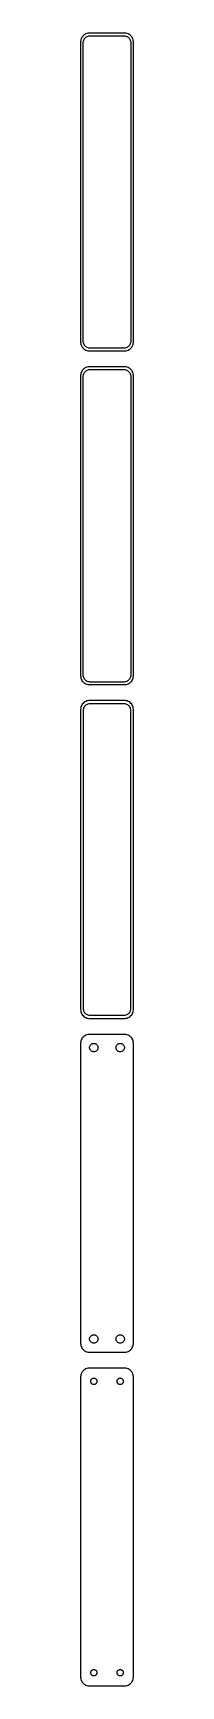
# Model space of a CAD drawing. Header units: metres. Extents: x -15 to 15, y 666 to 1602.
import ezdxf

# ---------------------------------------------------------------- set-up
doc = ezdxf.new("R2010")
doc.units = ezdxf.units.M

msp = doc.modelspace()

# ---------------------------------------------------------------- linework, layer by layer
for p, q in [((-13.1871, 1600.85), (-13.6448, 1600.42)), ((-12.6791, 1601.22), (-13.1871, 1600.85)), ((-12.1289, 1601.52), (-12.6791, 1601.22)), ((-11.5451, 1601.76), (-12.1289, 1601.52)), ((-10.9369, 1601.91), (-11.5451, 1601.76)), ((-10.3139, 1601.99), (-10.9369, 1601.91)), ((10.3139, 1601.99), (-10.3139, 1601.99)), ((10.9369, 1601.91), (10.3139, 1601.99)), ((11.5451, 1601.76), (10.9369, 1601.91)), ((12.1289, 1601.52), (11.5451, 1601.76)), ((12.6791, 1601.22), (12.1289, 1601.52)), ((13.1871, 1600.85), (12.6791, 1601.22)), ((13.6448, 1600.42), (13.1871, 1600.85)), ((-14.9606, 1597.63), (-15, 1597)), ((-15, 1597), (-15, 1427)), ((-14.8429, 1598.24), (-14.9606, 1597.63)), ((-14.6489, 1598.84), (-14.8429, 1598.24)), ((-14.3815, 1599.41), (-14.6489, 1598.84)), ((-14.0451, 1599.94), (-14.3815, 1599.41)), ((-13.6448, 1600.42), (-14.0451, 1599.94)), ((-13.5, 1596.5), (-13.4684, 1597)), ((-13.5, 1427.5), (-13.5, 1596.5)), ((-13.4684, 1597), (-13.3743, 1597.49)), ((-13.3743, 1597.49), (-13.2191, 1597.97)), ((-13.2191, 1597.97), (-13.0052, 1598.43)), ((-13.0052, 1598.43), (-12.7361, 1598.85)), ((-12.7361, 1598.85), (-12.4159, 1599.24)), ((-12.4159, 1599.24), (-12.0497, 1599.58)), ((-12.0497, 1599.58), (-11.6433, 1599.88)), ((-11.6433, 1599.88), (-11.2031, 1600.12)), ((-11.2031, 1600.12), (-10.7361, 1600.3)), ((-10.7361, 1600.3), (-10.2495, 1600.43)), ((-10.2495, 1600.43), (-9.75116, 1600.49)), ((-9.75116, 1600.49), (9.75116, 1600.49)), ((9.75116, 1600.49), (10.2495, 1600.43)), ((10.2495, 1600.43), (10.7361, 1600.3)), ((10.7361, 1600.3), (11.2031, 1600.12)), ((11.2031, 1600.12), (11.6433, 1599.88)), ((11.6433, 1599.88), (12.0497, 1599.58)), ((12.0497, 1599.58), (12.4159, 1599.24)), ((12.4159, 1599.24), (12.7361, 1598.85)), ((12.7361, 1598.85), (13.0052, 1598.43)), ((13.0052, 1598.43), (13.2191, 1597.97)), ((13.2191, 1597.97), (13.3743, 1597.49)), ((13.3743, 1597.49), (13.4684, 1597)), ((13.4684, 1597), (13.5, 1596.5)), ((13.5, 1596.5), (13.5, 1427.5)), ((14.0451, 1599.94), (13.6448, 1600.42)), ((14.3815, 1599.41), (14.0451, 1599.94)), ((14.6489, 1598.84), (14.3815, 1599.41)), ((14.8429, 1598.24), (14.6489, 1598.84)), ((14.9606, 1597.63), (14.8429, 1598.24)), ((15, 1597), (14.9606, 1597.63)), ((15, 1427), (15, 1597)), ((-15, 1427), (-14.9606, 1426.37)), ((-14.9606, 1426.37), (-14.8429, 1425.76)), ((-14.8429, 1425.76), (-14.6489, 1425.16)), ((-14.6489, 1425.16), (-14.3815, 1424.59)), ((-14.3815, 1424.59), (-14.0451, 1424.06)), ((-14.0451, 1424.06), (-13.6448, 1423.58)), ((-13.6448, 1423.58), (-13.1871, 1423.15)), ((-13.4684, 1427), (-13.5, 1427.5)), ((-13.3743, 1426.51), (-13.4684, 1427)), ((-13.2191, 1426.03), (-13.3743, 1426.51)), ((-13.0052, 1425.57), (-13.2191, 1426.03)), ((-13.1871, 1423.15), (-12.6791, 1422.78)), ((-12.7361, 1425.15), (-13.0052, 1425.57)), ((-12.4159, 1424.76), (-12.7361, 1425.15)), ((-12.6791, 1422.78), (-12.1289, 1422.48)), ((-12.0497, 1424.42), (-12.4159, 1424.76)), ((-11.6433, 1424.12), (-12.0497, 1424.42)), ((-11.2031, 1423.88), (-11.6433, 1424.12)), ((-10.7361, 1423.7), (-11.2031, 1423.88)), ((-10.2495, 1423.57), (-10.7361, 1423.7)), ((-9.75116, 1423.51), (-10.2495, 1423.57)), ((9.75116, 1423.51), (-9.75116, 1423.51)), ((10.2495, 1423.57), (9.75116, 1423.51)), ((10.7361, 1423.7), (10.2495, 1423.57)), ((11.2031, 1423.88), (10.7361, 1423.7)), ((11.6433, 1424.12), (11.2031, 1423.88)), ((12.0497, 1424.42), (11.6433, 1424.12)), ((12.4159, 1424.76), (12.0497, 1424.42)), ((12.1289, 1422.48), (12.6791, 1422.78)), ((12.7361, 1425.15), (12.4159, 1424.76)), ((12.6791, 1422.78), (13.1871, 1423.15)), ((13.0052, 1425.57), (12.7361, 1425.15)), ((13.2191, 1426.03), (13.0052, 1425.57)), ((13.1871, 1423.15), (13.6448, 1423.58)), ((13.3743, 1426.51), (13.2191, 1426.03)), ((13.4684, 1427), (13.3743, 1426.51)), ((13.5, 1427.5), (13.4684, 1427)), ((13.6448, 1423.58), (14.0451, 1424.06)), ((14.0451, 1424.06), (14.3815, 1424.59)), ((14.3815, 1424.59), (14.6489, 1425.16)), ((14.6489, 1425.16), (14.8429, 1425.76)), ((14.8429, 1425.76), (14.9606, 1426.37)), ((14.9606, 1426.37), (15, 1427)), ((-12.1289, 1422.48), (-11.5451, 1422.24)), ((-11.5451, 1422.24), (-10.9369, 1422.09)), ((-10.9369, 1422.09), (-10.3139, 1422.01)), ((-10.3139, 1422.01), (10.3139, 1422.01)), ((10.3139, 1422.01), (10.9369, 1422.09)), ((10.9369, 1422.09), (11.5451, 1422.24)), ((11.5451, 1422.24), (12.1289, 1422.48)), ((-14.9606, 1408.63), (-15, 1408)), ((-15, 1408), (-15, 1238)), ((-14.8429, 1409.24), (-14.9606, 1408.63)), ((-14.6489, 1409.84), (-14.8429, 1409.24)), ((-14.3815, 1410.41), (-14.6489, 1409.84)), ((-14.0451, 1410.94), (-14.3815, 1410.41)), ((-13.6448, 1411.42), (-14.0451, 1410.94)), ((-13.1871, 1411.85), (-13.6448, 1411.42)), ((-13.5, 1407.5), (-13.4684, 1408)), ((-13.5, 1238.5), (-13.5, 1407.5)), ((-13.4684, 1408), (-13.3743, 1408.49)), ((-13.3743, 1408.49), (-13.2191, 1408.97)), ((-13.2191, 1408.97), (-13.0052, 1409.43)), ((-12.6791, 1412.22), (-13.1871, 1411.85)), ((-13.0052, 1409.43), (-12.7361, 1409.85)), ((-12.7361, 1409.85), (-12.4159, 1410.24)), ((-12.1289, 1412.52), (-12.6791, 1412.22)), ((-12.4159, 1410.24), (-12.0497, 1410.58)), ((-11.5451, 1412.76), (-12.1289, 1412.52)), ((-12.0497, 1410.58), (-11.6433, 1410.88)), ((-11.6433, 1410.88), (-11.2031, 1411.12)), ((-10.9369, 1412.91), (-11.5451, 1412.76)), ((-11.2031, 1411.12), (-10.7361, 1411.3)), ((-10.3139, 1412.99), (-10.9369, 1412.91)), ((-10.7361, 1411.3), (-10.2495, 1411.43)), ((10.3139, 1412.99), (-10.3139, 1412.99)), ((-10.2495, 1411.43), (-9.75116, 1411.49)), ((-9.75116, 1411.49), (9.75116, 1411.49)), ((9.75116, 1411.49), (10.2495, 1411.43)), ((10.2495, 1411.43), (10.7361, 1411.3)), ((10.9369, 1412.91), (10.3139, 1412.99)), ((10.7361, 1411.3), (11.2031, 1411.12)), ((11.5451, 1412.76), (10.9369, 1412.91)), ((11.2031, 1411.12), (11.6433, 1410.88)), ((12.1289, 1412.52), (11.5451, 1412.76)), ((11.6433, 1410.88), (12.0497, 1410.58)), ((12.0497, 1410.58), (12.4159, 1410.24)), ((12.6791, 1412.22), (12.1289, 1412.52)), ((12.4159, 1410.24), (12.7361, 1409.85)), ((13.1871, 1411.85), (12.6791, 1412.22)), ((12.7361, 1409.85), (13.0052, 1409.43)), ((13.0052, 1409.43), (13.2191, 1408.97)), ((13.6448, 1411.42), (13.1871, 1411.85)), ((13.2191, 1408.97), (13.3743, 1408.49)), ((13.3743, 1408.49), (13.4684, 1408)), ((13.4684, 1408), (13.5, 1407.5)), ((13.5, 1407.5), (13.5, 1238.5)), ((14.0451, 1410.94), (13.6448, 1411.42)), ((14.3815, 1410.41), (14.0451, 1410.94)), ((14.6489, 1409.84), (14.3815, 1410.41)), ((14.8429, 1409.24), (14.6489, 1409.84)), ((14.9606, 1408.63), (14.8429, 1409.24)), ((15, 1408), (14.9606, 1408.63)), ((15, 1238), (15, 1408)), ((-15, 1238), (-14.9606, 1237.37)), ((-14.9606, 1237.37), (-14.8429, 1236.76)), ((-14.8429, 1236.76), (-14.6489, 1236.16)), ((-14.6489, 1236.16), (-14.3815, 1235.59)), ((-14.3815, 1235.59), (-14.0451, 1235.06)), ((-13.4684, 1238), (-13.5, 1238.5)), ((-13.3743, 1237.51), (-13.4684, 1238)), ((-13.2191, 1237.03), (-13.3743, 1237.51)), ((-13.0052, 1236.57), (-13.2191, 1237.03)), ((-12.7361, 1236.15), (-13.0052, 1236.57)), ((-12.4159, 1235.76), (-12.7361, 1236.15)), ((-12.0497, 1235.42), (-12.4159, 1235.76)), ((12.4159, 1235.76), (12.0497, 1235.42)), ((12.7361, 1236.15), (12.4159, 1235.76)), ((13.0052, 1236.57), (12.7361, 1236.15)), ((13.2191, 1237.03), (13.0052, 1236.57)), ((13.3743, 1237.51), (13.2191, 1237.03)), ((13.4684, 1238), (13.3743, 1237.51)), ((13.5, 1238.5), (13.4684, 1238)), ((14.0451, 1235.06), (14.3815, 1235.59)), ((14.3815, 1235.59), (14.6489, 1236.16)), ((14.6489, 1236.16), (14.8429, 1236.76)), ((14.8429, 1236.76), (14.9606, 1237.37)), ((14.9606, 1237.37), (15, 1238)), ((-14.0451, 1235.06), (-13.6448, 1234.58)), ((-13.6448, 1234.58), (-13.1871, 1234.15)), ((-13.1871, 1234.15), (-12.6791, 1233.78)), ((-12.6791, 1233.78), (-12.1289, 1233.48)), ((-12.1289, 1233.48), (-11.5451, 1233.24)), ((-11.6433, 1235.12), (-12.0497, 1235.42)), ((-11.2031, 1234.88), (-11.6433, 1235.12)), ((-11.5451, 1233.24), (-10.9369, 1233.09)), ((-10.7361, 1234.7), (-11.2031, 1234.88)), ((-10.9369, 1233.09), (-10.3139, 1233.01)), ((-10.2495, 1234.57), (-10.7361, 1234.7)), ((-10.3139, 1233.01), (10.3139, 1233.01)), ((-9.75116, 1234.51), (-10.2495, 1234.57)), ((9.75116, 1234.51), (-9.75116, 1234.51)), ((10.2495, 1234.57), (9.75116, 1234.51)), ((10.7361, 1234.7), (10.2495, 1234.57)), ((10.3139, 1233.01), (10.9369, 1233.09)), ((11.2031, 1234.88), (10.7361, 1234.7)), ((10.9369, 1233.09), (11.5451, 1233.24)), ((11.6433, 1235.12), (11.2031, 1234.88)), ((11.5451, 1233.24), (12.1289, 1233.48)), ((12.0497, 1235.42), (11.6433, 1235.12)), ((12.1289, 1233.48), (12.6791, 1233.78)), ((12.6791, 1233.78), (13.1871, 1234.15)), ((13.1871, 1234.15), (13.6448, 1234.58)), ((13.6448, 1234.58), (14.0451, 1235.06)), ((-14.9606, 1219.63), (-15, 1219)), ((-15, 1219), (-15, 1049)), ((-14.8429, 1220.24), (-14.9606, 1219.63)), ((-14.6489, 1220.84), (-14.8429, 1220.24)), ((-14.3815, 1221.41), (-14.6489, 1220.84)), ((-14.0451, 1221.94), (-14.3815, 1221.41)), ((-13.6448, 1222.42), (-14.0451, 1221.94)), ((-13.1871, 1222.85), (-13.6448, 1222.42)), ((-13.3726, 1218.5), (-13.3421, 1218.99)), ((-13.3726, 1049.5), (-13.3726, 1218.5)), ((-13.3421, 1218.99), (-13.251, 1219.46)), ((-13.251, 1219.46), (-13.1007, 1219.93)), ((-12.6791, 1223.22), (-13.1871, 1222.85)), ((-13.1007, 1219.93), (-12.8936, 1220.37)), ((-12.8936, 1220.37), (-12.633, 1220.78)), ((-12.1289, 1223.52), (-12.6791, 1223.22)), ((-12.633, 1220.78), (-12.323, 1221.15)), ((-12.323, 1221.15), (-11.9685, 1221.48)), ((-11.5451, 1223.76), (-12.1289, 1223.52)), ((-11.9685, 1221.48), (-11.5751, 1221.77)), ((-11.5751, 1221.77), (-11.1489, 1222)), ((-10.9369, 1223.91), (-11.5451, 1223.76)), ((-11.1489, 1222), (-10.6967, 1222.18)), ((-10.3139, 1223.99), (-10.9369, 1223.91)), ((-10.6967, 1222.18), (-10.2256, 1222.3)), ((10.3139, 1223.99), (-10.3139, 1223.99)), ((-10.2256, 1222.3), (-9.74316, 1222.36)), ((-9.74316, 1222.36), (9.74316, 1222.36)), ((9.74316, 1222.36), (10.2256, 1222.3)), ((10.2256, 1222.3), (10.6967, 1222.18)), ((10.9369, 1223.91), (10.3139, 1223.99)), ((10.6967, 1222.18), (11.1489, 1222)), ((11.5451, 1223.76), (10.9369, 1223.91)), ((11.1489, 1222), (11.5751, 1221.77)), ((12.1289, 1223.52), (11.5451, 1223.76)), ((11.5751, 1221.77), (11.9685, 1221.48)), ((11.9685, 1221.48), (12.323, 1221.15)), ((12.6791, 1223.22), (12.1289, 1223.52)), ((12.323, 1221.15), (12.633, 1220.78)), ((12.633, 1220.78), (12.8936, 1220.37)), ((13.1871, 1222.85), (12.6791, 1223.22)), ((12.8936, 1220.37), (13.1007, 1219.93)), ((13.1007, 1219.93), (13.251, 1219.46)), ((13.6448, 1222.42), (13.1871, 1222.85)), ((13.251, 1219.46), (13.3421, 1218.99)), ((13.3421, 1218.99), (13.3726, 1218.5)), ((13.3726, 1218.5), (13.3726, 1049.5)), ((14.0451, 1221.94), (13.6448, 1222.42)), ((14.3815, 1221.41), (14.0451, 1221.94)), ((14.6489, 1220.84), (14.3815, 1221.41)), ((14.8429, 1220.24), (14.6489, 1220.84)), ((14.9606, 1219.63), (14.8429, 1220.24)), ((15, 1219), (14.9606, 1219.63)), ((15, 1049), (15, 1219)), ((-15, 1049), (-14.9606, 1048.37)), ((-14.9606, 1048.37), (-14.8429, 1047.76)), ((-13.3421, 1049.01), (-13.3726, 1049.5)), ((-13.251, 1048.54), (-13.3421, 1049.01)), ((-13.1007, 1048.07), (-13.251, 1048.54)), ((13.251, 1048.54), (13.1007, 1048.07)), ((13.3421, 1049.01), (13.251, 1048.54)), ((13.3726, 1049.5), (13.3421, 1049.01)), ((14.8429, 1047.76), (14.9606, 1048.37)), ((14.9606, 1048.37), (15, 1049)), ((-14.8429, 1047.76), (-14.6489, 1047.16)), ((-14.6489, 1047.16), (-14.3815, 1046.59)), ((-14.3815, 1046.59), (-14.0451, 1046.06)), ((-14.0451, 1046.06), (-13.6448, 1045.58)), ((-13.6448, 1045.58), (-13.1871, 1045.15)), ((-13.1871, 1045.15), (-12.6791, 1044.78)), ((-12.8936, 1047.63), (-13.1007, 1048.07)), ((-12.633, 1047.22), (-12.8936, 1047.63)), ((-12.6791, 1044.78), (-12.1289, 1044.48)), ((-12.323, 1046.85), (-12.633, 1047.22)), ((-11.9685, 1046.52), (-12.323, 1046.85)), ((-12.1289, 1044.48), (-11.5451, 1044.24)), ((-11.5751, 1046.23), (-11.9685, 1046.52)), ((-11.1489, 1046), (-11.5751, 1046.23)), ((-11.5451, 1044.24), (-10.9369, 1044.09)), ((-10.6967, 1045.82), (-11.1489, 1046)), ((-10.9369, 1044.09), (-10.3139, 1044.01)), ((-10.2256, 1045.7), (-10.6967, 1045.82)), ((-10.3139, 1044.01), (10.3139, 1044.01)), ((-9.74316, 1045.64), (-10.2256, 1045.7)), ((9.74316, 1045.64), (-9.74316, 1045.64)), ((10.2256, 1045.7), (9.74316, 1045.64)), ((10.6967, 1045.82), (10.2256, 1045.7)), ((10.3139, 1044.01), (10.9369, 1044.09)), ((11.1489, 1046), (10.6967, 1045.82)), ((10.9369, 1044.09), (11.5451, 1044.24)), ((11.5751, 1046.23), (11.1489, 1046)), ((11.5451, 1044.24), (12.1289, 1044.48)), ((11.9685, 1046.52), (11.5751, 1046.23)), ((12.323, 1046.85), (11.9685, 1046.52)), ((12.1289, 1044.48), (12.6791, 1044.78)), ((12.633, 1047.22), (12.323, 1046.85)), ((12.8936, 1047.63), (12.633, 1047.22)), ((12.6791, 1044.78), (13.1871, 1045.15)), ((13.1007, 1048.07), (12.8936, 1047.63)), ((13.1871, 1045.15), (13.6448, 1045.58)), ((13.6448, 1045.58), (14.0451, 1046.06)), ((14.0451, 1046.06), (14.3815, 1046.59)), ((14.3815, 1046.59), (14.6489, 1047.16)), ((14.6489, 1047.16), (14.8429, 1047.76)), ((-14.9606, 1030.63), (-15, 1030)), ((-15, 1030), (-15, 860)), ((-14.8429, 1031.24), (-14.9606, 1030.63)), ((-14.6489, 1031.84), (-14.8429, 1031.24)), ((-14.3815, 1032.41), (-14.6489, 1031.84)), ((-14.0451, 1032.94), (-14.3815, 1032.41)), ((-13.6448, 1033.42), (-14.0451, 1032.94)), ((-13.1871, 1033.85), (-13.6448, 1033.42)), ((-12.6791, 1034.22), (-13.1871, 1033.85)), ((-12.1289, 1034.52), (-12.6791, 1034.22)), ((-11.5451, 1034.76), (-12.1289, 1034.52)), ((-10.9369, 1034.91), (-11.5451, 1034.76)), ((-10.3139, 1034.99), (-10.9369, 1034.91)), ((10.3139, 1034.99), (-10.3139, 1034.99)), ((-8.78598, 1029.53), (-8.52187, 1029.67)), ((-8.52187, 1029.67), (-8.24164, 1029.78)), ((-8.24164, 1029.78), (-7.94971, 1029.86)), ((-7.94971, 1029.86), (-7.6507, 1029.9)), ((-7.6507, 1029.9), (-7.34929, 1029.9)), ((-7.34929, 1029.9), (-7.05028, 1029.86)), ((-7.05028, 1029.86), (-6.75835, 1029.78)), ((-6.75835, 1029.78), (-6.47812, 1029.67)), ((-6.47812, 1029.67), (-6.214, 1029.53)), ((6.214, 1029.53), (6.47812, 1029.67)), ((6.47812, 1029.67), (6.75835, 1029.78)), ((6.75835, 1029.78), (7.05028, 1029.86)), ((7.05028, 1029.86), (7.34929, 1029.9)), ((7.34929, 1029.9), (7.6507, 1029.9)), ((7.6507, 1029.9), (7.94971, 1029.86)), ((7.94971, 1029.86), (8.24164, 1029.78)), ((8.24164, 1029.78), (8.52187, 1029.67)), ((8.52187, 1029.67), (8.78598, 1029.53)), ((10.9369, 1034.91), (10.3139, 1034.99)), ((11.5451, 1034.76), (10.9369, 1034.91)), ((12.1289, 1034.52), (11.5451, 1034.76)), ((12.6791, 1034.22), (12.1289, 1034.52)), ((13.1871, 1033.85), (12.6791, 1034.22)), ((13.6448, 1033.42), (13.1871, 1033.85)), ((14.0451, 1032.94), (13.6448, 1033.42)), ((14.3815, 1032.41), (14.0451, 1032.94)), ((14.6489, 1031.84), (14.3815, 1032.41)), ((14.8429, 1031.24), (14.6489, 1031.84)), ((14.9606, 1030.63), (14.8429, 1031.24)), ((15, 1030), (14.9606, 1030.63)), ((15, 860), (15, 1030)), ((-9.89999, 1027.5), (-9.88107, 1027.8)), ((-9.88107, 1027.2), (-9.89999, 1027.5)), ((-9.88107, 1027.8), (-9.82458, 1028.1)), ((-9.82458, 1026.9), (-9.88107, 1027.2)), ((-9.82458, 1028.1), (-9.73146, 1028.38)), ((-9.73146, 1026.62), (-9.82458, 1026.9)), ((-9.73146, 1028.38), (-9.60313, 1028.66)), ((-9.60313, 1026.34), (-9.73146, 1026.62)), ((-9.60313, 1028.66), (-9.44164, 1028.91)), ((-9.44164, 1026.09), (-9.60313, 1026.34)), ((-9.44164, 1028.91), (-9.24951, 1029.14)), ((-9.24951, 1025.86), (-9.44164, 1026.09)), ((-9.24951, 1029.14), (-9.02982, 1029.35)), ((-9.02982, 1025.65), (-9.24951, 1025.86)), ((-9.02982, 1029.35), (-8.78598, 1029.53)), ((-8.78598, 1025.47), (-9.02982, 1025.65)), ((-8.52187, 1025.33), (-8.78598, 1025.47)), ((-8.24164, 1025.22), (-8.52187, 1025.33)), ((-7.94971, 1025.14), (-8.24164, 1025.22)), ((-7.6507, 1025.1), (-7.94971, 1025.14)), ((-7.34929, 1025.1), (-7.6507, 1025.1)), ((-7.05028, 1025.14), (-7.34929, 1025.1)), ((-6.75835, 1025.22), (-7.05028, 1025.14)), ((-6.47812, 1025.33), (-6.75835, 1025.22)), ((-6.214, 1025.47), (-6.47812, 1025.33)), ((-6.214, 1029.53), (-5.97017, 1029.35)), ((-5.97017, 1025.65), (-6.214, 1025.47)), ((-5.97017, 1029.35), (-5.75047, 1029.14)), ((-5.75047, 1025.86), (-5.97017, 1025.65)), ((-5.75047, 1029.14), (-5.55835, 1028.91)), ((-5.55835, 1026.09), (-5.75047, 1025.86)), ((-5.55835, 1028.91), (-5.39685, 1028.66)), ((-5.39685, 1026.34), (-5.55835, 1026.09)), ((-5.39685, 1028.66), (-5.26852, 1028.38)), ((-5.26852, 1026.62), (-5.39685, 1026.34)), ((-5.26852, 1028.38), (-5.1754, 1028.1)), ((-5.1754, 1026.9), (-5.26852, 1026.62)), ((-5.1754, 1028.1), (-5.11891, 1027.8)), ((-5.11891, 1027.2), (-5.1754, 1026.9)), ((-5.11891, 1027.8), (-5.09999, 1027.5)), ((-5.09999, 1027.5), (-5.11891, 1027.2)), ((5.09999, 1027.5), (5.11891, 1027.8)), ((5.11891, 1027.2), (5.09999, 1027.5)), ((5.11891, 1027.8), (5.1754, 1028.1)), ((5.1754, 1026.9), (5.11891, 1027.2)), ((5.1754, 1028.1), (5.26852, 1028.38)), ((5.26852, 1026.62), (5.1754, 1026.9)), ((5.26852, 1028.38), (5.39685, 1028.66)), ((5.39685, 1026.34), (5.26852, 1026.62)), ((5.39685, 1028.66), (5.55835, 1028.91)), ((5.55835, 1026.09), (5.39685, 1026.34)), ((5.55835, 1028.91), (5.75047, 1029.14)), ((5.75047, 1025.86), (5.55835, 1026.09)), ((5.75047, 1029.14), (5.97017, 1029.35)), ((5.97017, 1025.65), (5.75047, 1025.86)), ((5.97017, 1029.35), (6.214, 1029.53)), ((6.214, 1025.47), (5.97017, 1025.65)), ((6.47812, 1025.33), (6.214, 1025.47)), ((6.75835, 1025.22), (6.47812, 1025.33)), ((7.05028, 1025.14), (6.75835, 1025.22)), ((7.34929, 1025.1), (7.05028, 1025.14)), ((7.6507, 1025.1), (7.34929, 1025.1)), ((7.94971, 1025.14), (7.6507, 1025.1)), ((8.24164, 1025.22), (7.94971, 1025.14)), ((8.52187, 1025.33), (8.24164, 1025.22)), ((8.78598, 1025.47), (8.52187, 1025.33)), ((8.78598, 1029.53), (9.02982, 1029.35)), ((9.02982, 1025.65), (8.78598, 1025.47)), ((9.02982, 1029.35), (9.24951, 1029.14)), ((9.24951, 1025.86), (9.02982, 1025.65)), ((9.24951, 1029.14), (9.44164, 1028.91)), ((9.44164, 1026.09), (9.24951, 1025.86)), ((9.44164, 1028.91), (9.60313, 1028.66)), ((9.60313, 1026.34), (9.44164, 1026.09)), ((9.60313, 1028.66), (9.73146, 1028.38)), ((9.73146, 1026.62), (9.60313, 1026.34)), ((9.73146, 1028.38), (9.82458, 1028.1)), ((9.82458, 1026.9), (9.73146, 1026.62)), ((9.82458, 1028.1), (9.88107, 1027.8)), ((9.88107, 1027.2), (9.82458, 1026.9)), ((9.88107, 1027.8), (9.89999, 1027.5)), ((9.89999, 1027.5), (9.88107, 1027.2)), ((-9.89999, 862.5), (-9.88107, 862.801)), ((-9.88107, 862.199), (-9.89999, 862.5)), ((-9.88107, 862.801), (-9.82458, 863.097)), ((-9.82458, 861.903), (-9.88107, 862.199)), ((-9.82458, 863.097), (-9.73146, 863.383)), ((-9.73146, 861.617), (-9.82458, 861.903)), ((-9.73146, 863.383), (-9.60313, 863.656)), ((-9.60313, 861.344), (-9.73146, 861.617)), ((-9.60313, 863.656), (-9.44164, 863.911)), ((-9.44164, 861.089), (-9.60313, 861.344)), ((-9.44164, 863.911), (-9.24951, 864.143)), ((-9.24951, 864.143), (-9.02982, 864.349)), ((-9.02982, 864.349), (-8.78598, 864.526)), ((-8.78598, 864.526), (-8.52187, 864.672)), ((-8.52187, 864.672), (-8.24164, 864.783)), ((-8.24164, 864.783), (-7.94971, 864.857)), ((-7.94971, 864.857), (-7.6507, 864.895)), ((-7.6507, 864.895), (-7.34929, 864.895)), ((-7.34929, 864.895), (-7.05028, 864.857)), ((-7.05028, 864.857), (-6.75835, 864.783)), ((-6.75835, 864.783), (-6.47812, 864.672)), ((-6.47812, 864.672), (-6.214, 864.526)), ((-6.214, 864.526), (-5.97017, 864.349)), ((-5.97017, 864.349), (-5.75047, 864.143)), ((-5.75047, 864.143), (-5.55835, 863.911)), ((-5.55835, 863.911), (-5.39685, 863.656)), ((-5.39685, 861.344), (-5.55835, 861.089)), ((-5.39685, 863.656), (-5.26852, 863.383)), ((-5.26852, 861.617), (-5.39685, 861.344)), ((-5.26852, 863.383), (-5.1754, 863.097)), ((-5.1754, 861.903), (-5.26852, 861.617)), ((-5.1754, 863.097), (-5.11891, 862.801)), ((-5.11891, 862.199), (-5.1754, 861.903)), ((-5.11891, 862.801), (-5.09999, 862.5)), ((-5.09999, 862.5), (-5.11891, 862.199)), ((5.09999, 862.5), (5.11891, 862.801)), ((5.11891, 862.199), (5.09999, 862.5)), ((5.11891, 862.801), (5.1754, 863.097)), ((5.1754, 861.903), (5.11891, 862.199)), ((5.1754, 863.097), (5.26852, 863.383)), ((5.26852, 861.617), (5.1754, 861.903)), ((5.26852, 863.383), (5.39685, 863.656)), ((5.39685, 861.344), (5.26852, 861.617)), ((5.39685, 863.656), (5.55835, 863.911)), ((5.55835, 861.089), (5.39685, 861.344)), ((5.55835, 863.911), (5.75047, 864.143)), ((5.75047, 864.143), (5.97017, 864.349)), ((5.97017, 864.349), (6.214, 864.526)), ((6.214, 864.526), (6.47812, 864.672)), ((6.47812, 864.672), (6.75835, 864.783)), ((6.75835, 864.783), (7.05028, 864.857)), ((7.05028, 864.857), (7.34929, 864.895)), ((7.34929, 864.895), (7.6507, 864.895)), ((7.6507, 864.895), (7.94971, 864.857)), ((7.94971, 864.857), (8.24164, 864.783)), ((8.24164, 864.783), (8.52187, 864.672)), ((8.52187, 864.672), (8.78598, 864.526)), ((8.78598, 864.526), (9.02982, 864.349)), ((9.02982, 864.349), (9.24951, 864.143)), ((9.24951, 864.143), (9.44164, 863.911)), ((9.44164, 863.911), (9.60313, 863.656)), ((9.60313, 861.344), (9.44164, 861.089)), ((9.60313, 863.656), (9.73146, 863.383)), ((9.73146, 861.617), (9.60313, 861.344)), ((9.73146, 863.383), (9.82458, 863.097)), ((9.82458, 861.903), (9.73146, 861.617)), ((9.82458, 863.097), (9.88107, 862.801)), ((9.88107, 862.199), (9.82458, 861.903)), ((9.88107, 862.801), (9.89999, 862.5)), ((9.89999, 862.5), (9.88107, 862.199)), ((-15, 860), (-14.9606, 859.373)), ((-14.9606, 859.373), (-14.8429, 858.757)), ((-14.8429, 858.757), (-14.6489, 858.159)), ((-14.6489, 858.159), (-14.3815, 857.591)), ((-14.3815, 857.591), (-14.0451, 857.061)), ((-14.0451, 857.061), (-13.6448, 856.577)), ((-13.6448, 856.577), (-13.1871, 856.147)), ((-13.1871, 856.147), (-12.6791, 855.778)), ((-12.6791, 855.778), (-12.1289, 855.476)), ((-12.1289, 855.476), (-11.5451, 855.245)), ((-11.5451, 855.245), (-10.9369, 855.089)), ((-10.9369, 855.089), (-10.3139, 855.01)), ((-10.3139, 855.01), (10.3139, 855.01)), ((-9.24951, 860.857), (-9.44164, 861.089)), ((-9.02982, 860.651), (-9.24951, 860.857)), ((-8.78598, 860.474), (-9.02982, 860.651)), ((-8.52187, 860.328), (-8.78598, 860.474)), ((-8.24164, 860.217), (-8.52187, 860.328)), ((-7.94971, 860.143), (-8.24164, 860.217)), ((-7.6507, 860.105), (-7.94971, 860.143)), ((-7.34929, 860.105), (-7.6507, 860.105)), ((-7.05028, 860.143), (-7.34929, 860.105)), ((-6.75835, 860.217), (-7.05028, 860.143)), ((-6.47812, 860.328), (-6.75835, 860.217)), ((-6.214, 860.474), (-6.47812, 860.328)), ((-5.97017, 860.651), (-6.214, 860.474)), ((-5.75047, 860.857), (-5.97017, 860.651)), ((-5.55835, 861.089), (-5.75047, 860.857)), ((5.75047, 860.857), (5.55835, 861.089)), ((5.97017, 860.651), (5.75047, 860.857)), ((6.214, 860.474), (5.97017, 860.651)), ((6.47812, 860.328), (6.214, 860.474)), ((6.75835, 860.217), (6.47812, 860.328)), ((7.05028, 860.143), (6.75835, 860.217)), ((7.34929, 860.105), (7.05028, 860.143)), ((7.6507, 860.105), (7.34929, 860.105)), ((7.94971, 860.143), (7.6507, 860.105)), ((8.24164, 860.217), (7.94971, 860.143)), ((8.52187, 860.328), (8.24164, 860.217)), ((8.78598, 860.474), (8.52187, 860.328)), ((9.02982, 860.651), (8.78598, 860.474)), ((9.24951, 860.857), (9.02982, 860.651)), ((9.44164, 861.089), (9.24951, 860.857)), ((10.3139, 855.01), (10.9369, 855.089)), ((10.9369, 855.089), (11.5451, 855.245)), ((11.5451, 855.245), (12.1289, 855.476)), ((12.1289, 855.476), (12.6791, 855.778)), ((12.6791, 855.778), (13.1871, 856.147)), ((13.1871, 856.147), (13.6448, 856.577)), ((13.6448, 856.577), (14.0451, 857.061)), ((14.0451, 857.061), (14.3815, 857.591)), ((14.3815, 857.591), (14.6489, 858.159)), ((14.6489, 858.159), (14.8429, 858.757)), ((14.8429, 858.757), (14.9606, 859.373)), ((14.9606, 859.373), (15, 860)), ((-14.6489, 842.841), (-14.8429, 842.243)), ((-14.3815, 843.409), (-14.6489, 842.841)), ((-14.0451, 843.939), (-14.3815, 843.409)), ((-13.6448, 844.423), (-14.0451, 843.939)), ((-13.1871, 844.853), (-13.6448, 844.423)), ((-12.6791, 845.222), (-13.1871, 844.853)), ((-12.1289, 845.524), (-12.6791, 845.222)), ((-11.5451, 845.755), (-12.1289, 845.524)), ((-10.9369, 845.911), (-11.5451, 845.755)), ((-10.3139, 845.99), (-10.9369, 845.911)), ((10.3139, 845.99), (-10.3139, 845.99)), ((10.9369, 845.911), (10.3139, 845.99)), ((11.5451, 845.755), (10.9369, 845.911)), ((12.1289, 845.524), (11.5451, 845.755)), ((12.6791, 845.222), (12.1289, 845.524)), ((13.1871, 844.853), (12.6791, 845.222)), ((13.6448, 844.423), (13.1871, 844.853)), ((14.0451, 843.939), (13.6448, 844.423)), ((14.3815, 843.409), (14.0451, 843.939)), ((14.6489, 842.841), (14.3815, 843.409)), ((14.8429, 842.243), (14.6489, 842.841)), ((-14.9606, 841.627), (-15, 841)), ((-15, 841), (-15, 671)), ((-14.8429, 842.243), (-14.9606, 841.627)), ((-9.29999, 838.5), (-9.2858, 838.726)), ((-9.2858, 838.274), (-9.29999, 838.5)), ((-9.2858, 838.726), (-9.24344, 838.948)), ((-9.24344, 838.052), (-9.2858, 838.274)), ((-9.24344, 838.948), (-9.17358, 839.163)), ((-9.17358, 837.837), (-9.24344, 838.052)), ((-9.17358, 839.163), (-9.07735, 839.367)), ((-9.07735, 837.633), (-9.17358, 837.837)), ((-9.07735, 839.367), (-8.95622, 839.558)), ((-8.95622, 837.442), (-9.07735, 837.633)), ((-8.95622, 839.558), (-8.81213, 839.732)), ((-8.81213, 837.268), (-8.95622, 837.442)), ((-8.81213, 839.732), (-8.64735, 839.887)), ((-8.64735, 837.113), (-8.81213, 837.268)), ((-8.64735, 839.887), (-8.46448, 840.02)), ((-8.46448, 836.98), (-8.64735, 837.113)), ((-8.46448, 840.02), (-8.26639, 840.129)), ((-8.26639, 836.871), (-8.46448, 836.98)), ((-8.26639, 840.129), (-8.05623, 840.212)), ((-8.05623, 836.788), (-8.26639, 836.871)), ((-8.05623, 840.212), (-7.83728, 840.268)), ((-7.83728, 836.732), (-8.05623, 836.788)), ((-7.83728, 840.268), (-7.61302, 840.296)), ((-7.61302, 836.704), (-7.83728, 836.732)), ((-7.61302, 840.296), (-7.38696, 840.296)), ((-7.38696, 836.704), (-7.61302, 836.704)), ((-7.38696, 840.296), (-7.1627, 840.268)), ((-7.1627, 836.732), (-7.38696, 836.704)), ((-7.1627, 840.268), (-6.94376, 840.212)), ((-6.94376, 836.788), (-7.1627, 836.732)), ((-6.94376, 840.212), (-6.7336, 840.129)), ((-6.7336, 836.871), (-6.94376, 836.788)), ((-6.7336, 840.129), (-6.53551, 840.02)), ((-6.53551, 836.98), (-6.7336, 836.871)), ((-6.53551, 840.02), (-6.35263, 839.887)), ((-6.35263, 837.113), (-6.53551, 836.98)), ((-6.35263, 839.887), (-6.18785, 839.732)), ((-6.18785, 837.268), (-6.35263, 837.113)), ((-6.18785, 839.732), (-6.04376, 839.558)), ((-6.04376, 837.442), (-6.18785, 837.268)), ((-6.04376, 839.558), (-5.92264, 839.367)), ((-5.92264, 837.633), (-6.04376, 837.442)), ((-5.92264, 839.367), (-5.8264, 839.163)), ((-5.8264, 837.837), (-5.92264, 837.633)), ((-5.8264, 839.163), (-5.75655, 838.948)), ((-5.75655, 838.052), (-5.8264, 837.837)), ((-5.75655, 838.948), (-5.71419, 838.726)), ((-5.71419, 838.274), (-5.75655, 838.052)), ((-5.71419, 838.726), (-5.7, 838.5)), ((-5.7, 838.5), (-5.71419, 838.274)), ((5.7, 838.5), (5.71419, 838.726)), ((5.71419, 838.274), (5.7, 838.5)), ((5.71419, 838.726), (5.75655, 838.948)), ((5.75655, 838.052), (5.71419, 838.274)), ((5.75655, 838.948), (5.8264, 839.163)), ((5.8264, 837.837), (5.75655, 838.052)), ((5.8264, 839.163), (5.92264, 839.367)), ((5.92264, 837.633), (5.8264, 837.837)), ((5.92264, 839.367), (6.04376, 839.558)), ((6.04376, 837.442), (5.92264, 837.633)), ((6.04376, 839.558), (6.18785, 839.732)), ((6.18785, 837.268), (6.04376, 837.442)), ((6.18785, 839.732), (6.35263, 839.887)), ((6.35263, 837.113), (6.18785, 837.268)), ((6.35263, 839.887), (6.53551, 840.02)), ((6.53551, 836.98), (6.35263, 837.113)), ((6.53551, 840.02), (6.7336, 840.129)), ((6.7336, 836.871), (6.53551, 836.98)), ((6.7336, 840.129), (6.94376, 840.212)), ((6.94376, 836.788), (6.7336, 836.871)), ((6.94376, 840.212), (7.1627, 840.268)), ((7.1627, 836.732), (6.94376, 836.788)), ((7.1627, 840.268), (7.38696, 840.296)), ((7.38696, 836.704), (7.1627, 836.732)), ((7.38696, 840.296), (7.61302, 840.296)), ((7.61302, 836.704), (7.38696, 836.704)), ((7.61302, 840.296), (7.83728, 840.268)), ((7.83728, 836.732), (7.61302, 836.704)), ((7.83728, 840.268), (8.05623, 840.212)), ((8.05623, 836.788), (7.83728, 836.732)), ((8.05623, 840.212), (8.26639, 840.129)), ((8.26639, 836.871), (8.05623, 836.788)), ((8.26639, 840.129), (8.46448, 840.02)), ((8.46448, 836.98), (8.26639, 836.871)), ((8.46448, 840.02), (8.64735, 839.887)), ((8.64735, 837.113), (8.46448, 836.98)), ((8.64735, 839.887), (8.81213, 839.732)), ((8.81213, 837.268), (8.64735, 837.113)), ((8.81213, 839.732), (8.95622, 839.558)), ((8.95622, 837.442), (8.81213, 837.268)), ((8.95622, 839.558), (9.07735, 839.367)), ((9.07735, 837.633), (8.95622, 837.442)), ((9.07735, 839.367), (9.17358, 839.163)), ((9.17358, 837.837), (9.07735, 837.633)), ((9.17358, 839.163), (9.24344, 838.948)), ((9.24344, 838.052), (9.17358, 837.837)), ((9.24344, 838.948), (9.2858, 838.726)), ((9.2858, 838.274), (9.24344, 838.052)), ((9.2858, 838.726), (9.29999, 838.5)), ((9.29999, 838.5), (9.2858, 838.274)), ((14.9606, 841.627), (14.8429, 842.243)), ((15, 841), (14.9606, 841.627)), ((15, 671), (15, 841)), ((-9.2858, 673.726), (-9.24344, 673.948)), ((-9.24344, 673.948), (-9.17358, 674.163)), ((-9.17358, 674.163), (-9.07735, 674.367)), ((-9.07735, 674.367), (-8.95622, 674.558)), ((-8.95622, 674.558), (-8.81213, 674.732)), ((-8.81213, 674.732), (-8.64735, 674.887)), ((-8.64735, 674.887), (-8.46448, 675.02)), ((-8.46448, 675.02), (-8.26639, 675.129)), ((-8.26639, 675.129), (-8.05623, 675.212)), ((-8.05623, 675.212), (-7.83728, 675.268)), ((-7.83728, 675.268), (-7.61302, 675.296)), ((-7.61302, 675.296), (-7.38696, 675.296)), ((-7.38696, 675.296), (-7.1627, 675.268)), ((-7.1627, 675.268), (-6.94376, 675.212)), ((-6.94376, 675.212), (-6.7336, 675.129)), ((-6.7336, 675.129), (-6.53551, 675.02)), ((-6.53551, 675.02), (-6.35263, 674.887)), ((-6.35263, 674.887), (-6.18785, 674.732)), ((-6.18785, 674.732), (-6.04376, 674.558)), ((-6.04376, 674.558), (-5.92264, 674.367)), ((-5.92264, 674.367), (-5.8264, 674.163)), ((-5.8264, 674.163), (-5.75655, 673.948)), ((-5.75655, 673.948), (-5.71419, 673.726)), ((5.71419, 673.726), (5.75655, 673.948)), ((5.75655, 673.948), (5.8264, 674.163)), ((5.8264, 674.163), (5.92264, 674.367)), ((5.92264, 674.367), (6.04376, 674.558)), ((6.04376, 674.558), (6.18785, 674.732)), ((6.18785, 674.732), (6.35263, 674.887)), ((6.35263, 674.887), (6.53551, 675.02)), ((6.53551, 675.02), (6.7336, 675.129)), ((6.7336, 675.129), (6.94376, 675.212)), ((6.94376, 675.212), (7.1627, 675.268)), ((7.1627, 675.268), (7.38696, 675.296)), ((7.38696, 675.296), (7.61302, 675.296)), ((7.61302, 675.296), (7.83728, 675.268)), ((7.83728, 675.268), (8.05623, 675.212)), ((8.05623, 675.212), (8.26639, 675.129)), ((8.26639, 675.129), (8.46448, 675.02)), ((8.46448, 675.02), (8.64735, 674.887)), ((8.64735, 674.887), (8.81213, 674.732)), ((8.81213, 674.732), (8.95622, 674.558)), ((8.95622, 674.558), (9.07735, 674.367)), ((9.07735, 674.367), (9.17358, 674.163)), ((9.17358, 674.163), (9.24344, 673.948)), ((9.24344, 673.948), (9.2858, 673.726)), ((-15, 671), (-14.9606, 670.373)), ((-14.9606, 670.373), (-14.8429, 669.757)), ((-14.8429, 669.757), (-14.6489, 669.159)), ((-14.6489, 669.159), (-14.3815, 668.591)), ((-14.3815, 668.591), (-14.0451, 668.061)), ((-14.0451, 668.061), (-13.6448, 667.577)), ((-13.6448, 667.577), (-13.1871, 667.147)), ((-13.1871, 667.147), (-12.6791, 666.778)), ((-12.6791, 666.778), (-12.1289, 666.476)), ((-12.1289, 666.476), (-11.5451, 666.245)), ((-11.5451, 666.245), (-10.9369, 666.089)), ((-10.9369, 666.089), (-10.3139, 666.01)), ((-10.3139, 666.01), (10.3139, 666.01)), ((-9.29999, 673.5), (-9.2858, 673.726)), ((-9.2858, 673.274), (-9.29999, 673.5)), ((-9.24344, 673.052), (-9.2858, 673.274)), ((-9.17358, 672.837), (-9.24344, 673.052)), ((-9.07735, 672.633), (-9.17358, 672.837)), ((-8.95622, 672.442), (-9.07735, 672.633)), ((-8.81213, 672.268), (-8.95622, 672.442)), ((-8.64735, 672.113), (-8.81213, 672.268)), ((-8.46448, 671.98), (-8.64735, 672.113)), ((-8.26639, 671.871), (-8.46448, 671.98)), ((-8.05623, 671.788), (-8.26639, 671.871)), ((-7.83728, 671.732), (-8.05623, 671.788)), ((-7.61302, 671.704), (-7.83728, 671.732)), ((-7.38696, 671.704), (-7.61302, 671.704)), ((-7.1627, 671.732), (-7.38696, 671.704)), ((-6.94376, 671.788), (-7.1627, 671.732)), ((-6.7336, 671.871), (-6.94376, 671.788)), ((-6.53551, 671.98), (-6.7336, 671.871)), ((-6.35263, 672.113), (-6.53551, 671.98)), ((-6.18785, 672.268), (-6.35263, 672.113)), ((-6.04376, 672.442), (-6.18785, 672.268)), ((-5.92264, 672.633), (-6.04376, 672.442)), ((-5.8264, 672.837), (-5.92264, 672.633)), ((-5.75655, 673.052), (-5.8264, 672.837)), ((-5.71419, 673.274), (-5.75655, 673.052)), ((-5.71419, 673.726), (-5.7, 673.5)), ((-5.7, 673.5), (-5.71419, 673.274)), ((5.7, 673.5), (5.71419, 673.726)), ((5.71419, 673.274), (5.7, 673.5)), ((5.75655, 673.052), (5.71419, 673.274)), ((5.8264, 672.837), (5.75655, 673.052)), ((5.92264, 672.633), (5.8264, 672.837)), ((6.04376, 672.442), (5.92264, 672.633)), ((6.18785, 672.268), (6.04376, 672.442)), ((6.35263, 672.113), (6.18785, 672.268)), ((6.53551, 671.98), (6.35263, 672.113)), ((6.7336, 671.871), (6.53551, 671.98)), ((6.94376, 671.788), (6.7336, 671.871)), ((7.1627, 671.732), (6.94376, 671.788)), ((7.38696, 671.704), (7.1627, 671.732)), ((7.61302, 671.704), (7.38696, 671.704)), ((7.83728, 671.732), (7.61302, 671.704)), ((8.05623, 671.788), (7.83728, 671.732)), ((8.26639, 671.871), (8.05623, 671.788)), ((8.46448, 671.98), (8.26639, 671.871)), ((8.64735, 672.113), (8.46448, 671.98)), ((8.81213, 672.268), (8.64735, 672.113)), ((8.95622, 672.442), (8.81213, 672.268)), ((9.07735, 672.633), (8.95622, 672.442)), ((9.17358, 672.837), (9.07735, 672.633)), ((9.24344, 673.052), (9.17358, 672.837)), ((9.2858, 673.274), (9.24344, 673.052)), ((9.2858, 673.726), (9.29999, 673.5)), ((9.29999, 673.5), (9.2858, 673.274)), ((10.3139, 666.01), (10.9369, 666.089)), ((10.9369, 666.089), (11.5451, 666.245)), ((11.5451, 666.245), (12.1289, 666.476)), ((12.1289, 666.476), (12.6791, 666.778)), ((12.6791, 666.778), (13.1871, 667.147)), ((13.1871, 667.147), (13.6448, 667.577)), ((13.6448, 667.577), (14.0451, 668.061)), ((14.0451, 668.061), (14.3815, 668.591)), ((14.3815, 668.591), (14.6489, 669.159)), ((14.6489, 669.159), (14.8429, 669.757)), ((14.8429, 669.757), (14.9606, 670.373)), ((14.9606, 670.373), (15, 671))]:
    msp.add_line(p, q)

doc.saveas('drawing.dxf')
